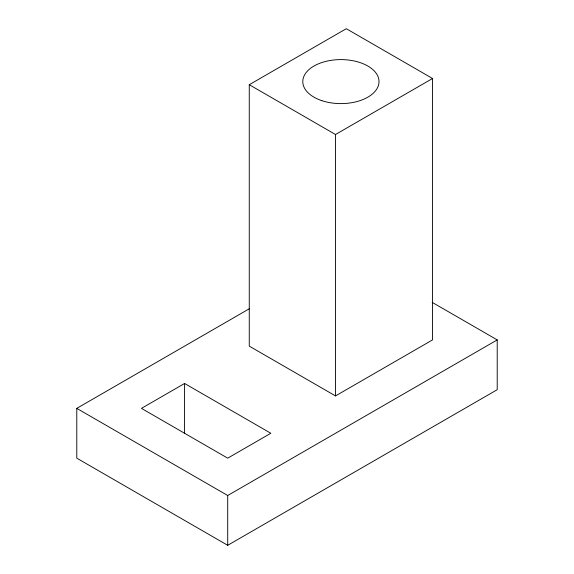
<?xml version="1.0" encoding="UTF-8"?>
<svg xmlns="http://www.w3.org/2000/svg" width="574" height="574" viewBox="0 0 574 574"><rect width="100%" height="100%" fill="white"/><g stroke="black" fill="none" stroke-linecap="round" stroke-linejoin="round"><path stroke-width="0.86" d="M249.267 84.715L346.294 28.7L432.538 78.495L432.538 339.908L335.51 395.924L249.267 346.129L249.267 84.715L335.51 134.51L432.538 78.495M432.208 302.369L497.22 339.908L497.22 389.696L227.706 545.3L76.78 458.167L76.78 408.372L249.209 308.819M184.584 383.475L141.462 408.372L227.706 458.167L270.828 433.27L184.584 383.475L184.584 433.27M76.78 408.372L227.706 495.506L497.22 339.908M335.51 134.51L335.51 395.924M227.706 495.506L227.706 545.3M321.842 100.658A38.114 22.006 0 0 0 379.019 81.601A38.114 22.006 0 0 0 321.842 62.544A38.114 22.006 0 0 0 321.842 100.658"/></g></svg>
